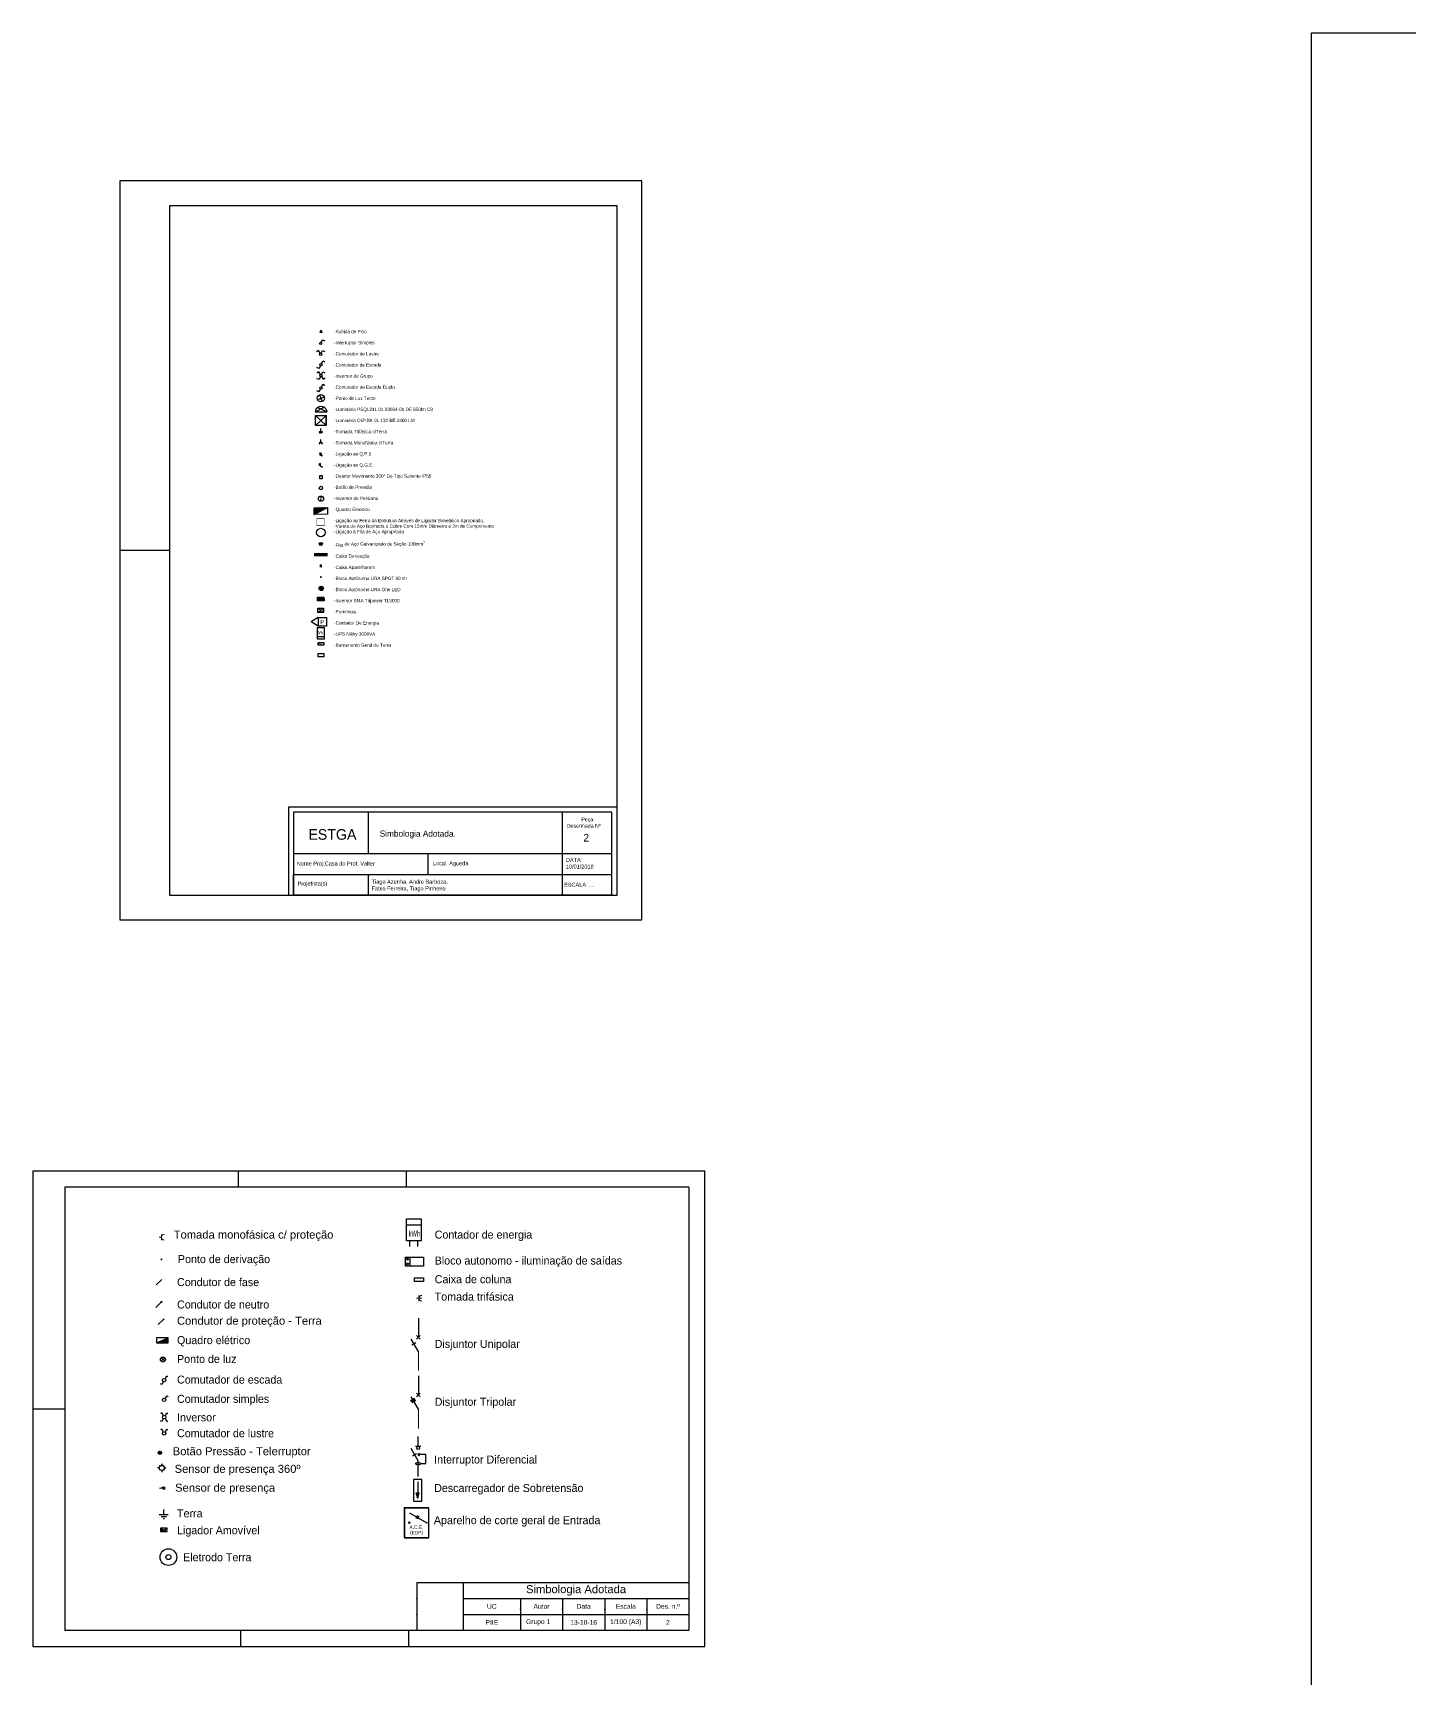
# Model space of a CAD drawing. Header units: millimetres. Extents: x 145 to 60311, y -8355 to 8851.
# Drawn here: x 207.2 to 289.8, y 391.3 to 489.9 of the extents above; entities that cross this region are included whole.
import ezdxf
from ezdxf.enums import TextEntityAlignment as Align
from ezdxf.lldxf.tags import DXFTag

# ---------------------------------------------------------------- set-up
doc = ezdxf.new("R2010")
doc.units = ezdxf.units.MM
for name, color, linetype in [('00-LEGENDA', 200, 'Continuous'), ('aparelhagem', 3, 'Continuous'), ('ESQUADRIA', 7, 'Continuous'), ('Esquema', 3, 'Continuous'), ('texto', 1, 'Continuous')]:
    doc.layers.add(name, color=color, linetype=linetype)
for name, color, linetype, lineweight in [('Condutores', 250, 'Continuous', 0), ('ILUMINA', 4, 'Continuous', 0), ('MOLDURA', 250, 'Continuous', 30), ('TRAFO', 250, 'Continuous', 0)]:
    doc.layers.add(name, color=color, linetype=linetype, lineweight=lineweight)
doc.styles.add('ARIAL', font='arial.ttf')
doc.styles.add('ITED_3', font='romans.shx', dxfattribs={"width": 0.9, "height": 0.1})
tags = doc.linetypes.add('_DOT___DASH', pattern=[0.670378, 0.352778, -0.176389, 0.0001, -0.141111]).pattern_tags.tags
tags[10:11] = [DXFTag(74, 4), DXFTag(75, 0), DXFTag(340, '0'), DXFTag(46, 1.0), DXFTag(50, 0.0), DXFTag(44, 0.0), DXFTag(45, 0.0)]
tags[8:9] = [DXFTag(74, 4), DXFTag(75, 0), DXFTag(340, '0'), DXFTag(46, 1.0), DXFTag(50, 0.0), DXFTag(44, 0.0), DXFTag(45, 0.0)]
tags[6:7] = [DXFTag(74, 4), DXFTag(75, 0), DXFTag(340, '0'), DXFTag(46, 1.0), DXFTag(50, 0.0), DXFTag(44, 0.0), DXFTag(45, 0.0)]
tags[4:5] = [DXFTag(74, 4), DXFTag(75, 0), DXFTag(340, '0'), DXFTag(46, 1.0), DXFTag(50, 0.0), DXFTag(44, 0.0), DXFTag(45, 0.0)]
pattern_1 = [(0, (-930.857, -2159.975), (0, 6.985), [5.08, -1.905]), (90, (-930.857, -2159.975), (-6.985, 4e-16), [5.08, -1.905])]

# ---------------------------------------------------------------- blocks, each defined once
blk = doc.blocks.new('Quadro Elétricoo')
h = blk.add_hatch()
h.set_pattern_fill('ANGLE', color=256)
h.set_pattern_definition(pattern_1)
h.paths.add_polyline_path([(0.35, -0.15), (0.35, 0.15), (-0.35, -0.15)])
h = blk.add_hatch()
h.set_pattern_fill('ANGLE', color=256)
h.set_pattern_definition([(0, (0, 0), (0, 6.985), [5.08, -1.905]), (90, (0, 0), (-6.985, 4e-16), [5.08, -1.905])])
h.paths.add_polyline_path([(0.35, 0.15), (-0.35, -0.15), (0.35, -0.15)])
h = blk.add_hatch()
h.set_pattern_fill('ANGLE', color=256)
h.set_pattern_definition(pattern_1)
h.paths.add_polyline_path([(0.35, -0.15), (0.35, 0.15), (-0.35, -0.15)])
h = blk.add_hatch()
h.set_pattern_fill('ANGLE', color=256)
h.set_pattern_definition(pattern_1)
h.paths.add_polyline_path([(-0.35, -0.15), (0.35, -0.15), (0.35, 0.15)])
h = blk.add_hatch()
h.set_pattern_fill('ANGLE', color=256)
h.set_pattern_definition(pattern_1)
h.paths.add_polyline_path([(0.35, -0.15), (0.35, 0.15), (-0.35, -0.15)])
h = blk.add_hatch(color=256)
h.dxf.hatch_style = 1
h.paths.add_polyline_path([(0.35, 0.15), (-0.35, -0.15), (0.35, -0.15)])
blk.add_line((-0.35, -0.15), (0.35, 0.15))
blk.add_lwpolyline([(-0.35, -0.15), (0.35, -0.15), (0.35, 0.15), (-0.35, 0.15)], close=True)
blk = doc.blocks.new('Ponto de Luz')
for p, q in [((-0.106, 0.106), (0.106, -0.106)), ((-0.106, -0.106), (0.106, 0.106))]:
    blk.add_line(p, q)
blk.add_circle((0, 0), 0.15)
blk = doc.blocks.new('Comutador de escada')
for p, q in [((0.05, 0.087), (0.15, 0.26)), ((0.123, 0.212), (0.123, 0.212)), ((0.15, 0.26), (0.219, 0.22)), ((-0.15, -0.26), (-0.219, -0.22)), ((-0.182, -0.315), (-0.182, -0.315)), ((-0.05, -0.087), (-0.15, -0.26))]:
    blk.add_line(p, q)
blk.add_circle((0, 0), 0.1)
blk = doc.blocks.new('Comutador simples')
for p, q in [((0.05, 0.087), (0.15, 0.26)), ((0.123, 0.212), (0.123, 0.212)), ((0.15, 0.26), (0.219, 0.22))]:
    blk.add_line(p, q)
blk.add_circle((0, 0), 0.1)
blk = doc.blocks.new('Inversor')
for p, q in [((-0.15, 0.26), (-0.219, 0.22)), ((-0.05, 0.087), (-0.15, 0.26)), ((0.05, 0.087), (0.15, 0.26)), ((0.123, 0.212), (0.123, 0.212)), ((0.15, 0.26), (0.219, 0.22)), ((-0.15, -0.26), (-0.219, -0.22)), ((-0.05, -0.087), (-0.15, -0.26)), ((0.05, -0.087), (0.15, -0.26)), ((0.123, -0.212), (0.123, -0.212)), ((0.15, -0.26), (0.219, -0.22))]:
    blk.add_line(p, q)
blk.add_circle((0, 0), 0.1)
blk = doc.blocks.new('comutador de lustre')
for p, q in [((-0.15, 0.26), (-0.219, 0.22)), ((-0.05, 0.087), (-0.15, 0.26)), ((0.05, 0.087), (0.15, 0.26)), ((0.123, 0.212), (0.123, 0.212)), ((0.15, 0.26), (0.219, 0.22))]:
    blk.add_line(p, q)
blk.add_circle((0, 0), 0.1)
blk = doc.blocks.new('sensor')
at = {"layer": 'ILUMINA'}
for p, q in [((12949.83, 480.68), (12949.7, 480.68)), ((12950.01, 480.76), (12950.13, 480.76)), ((12950.01, 480.68), (12950.13, 480.68)), ((12950.01, 480.6), (12950.13, 480.6))]:
    blk.add_line(p, q, dxfattribs=at)
blk.add_lwpolyline([(12949.83, 480.68), (12949.97, 480.6), (12949.97, 480.77)], close=True, dxfattribs=at)

msp = doc.modelspace()

# ---------------------------------------------------------------- hatches: boundary and pattern name
at = {"layer": '00-LEGENDA'}
h = msp.add_hatch(color=256, dxfattribs=at)
h.dxf.hatch_style = 1
h.paths.add_polyline_path([(224.458, 464.742), (224.418, 464.811), (224.418, 464.673), (224.478, 464.708)])
h.paths.add_polyline_path([(224.537, 464.742), (224.418, 464.811), (224.458, 464.742), (224.478, 464.708)])
h = msp.add_hatch(color=256, dxfattribs=at)
h.dxf.hatch_style = 1
h.paths.add_polyline_path([(224.464, 464.015), (224.504, 463.946), (224.504, 464.083), (224.444, 464.049)])
h.paths.add_polyline_path([(224.385, 464.014), (224.504, 463.946), (224.464, 464.015), (224.444, 464.049)])
h = msp.add_hatch(dxfattribs=at)
h.set_pattern_fill('ANSI31', color=256, scale=0.25, angle=-25.24348)
h.set_pattern_definition([(46.0904, (224.101352, 461.066145), (-0.0225136, 0.0216726), [])])
h.paths.add_polyline_path([(224.094, 461.466), (224.101, 461.066), (224.894, 461.481)])
h = msp.add_hatch(color=256, dxfattribs=at)
h.dxf.hatch_style = 1
h.paths.add_polyline_path([(224.56, 459.298, 1), (224.427, 459.298, 1)])
h = msp.add_hatch(color=256, dxfattribs=at)
h.dxf.hatch_style = 1
h.paths.add_polyline_path([(224.57, 458.061), (224.421, 458.065), (224.417, 457.901), (224.565, 457.897)])
msp.add_hatch(color=256, dxfattribs=at).paths.add_polyline_path([(224.563, 457.305, 1), (224.439, 457.305, 1)])
h = msp.add_hatch(color=256, dxfattribs=at)
h.dxf.hatch_style = 1
h.paths.add_polyline_path([(224.451, 457.286, 1), (224.546, 457.334, 1)])
h = msp.add_hatch(color=256, dxfattribs=at)
h.dxf.hatch_style = 1
h.paths.add_polyline_path([(224.293, 456.107), (224.295, 455.881), (224.685, 455.885), (224.683, 456.111)])
h = msp.add_hatch(color=256, dxfattribs=at)
h.dxf.hatch_style = 1
h.paths.add_polyline_path([(224.385, 456.627, 1), (224.649, 456.627, 1)])
at = {"layer": 'Condutores'}
h = msp.add_hatch(color=256, dxfattribs=at)
h.dxf.hatch_style = 1
h.paths.add_polyline_path([(214.872, 416.388, 1), (214.992, 416.388, 1)])
h = msp.add_hatch(color=256, dxfattribs=at)
edge = h.paths.add_edge_path()
edge.add_arc((214.934, 413.835), 0.0323, 0, 360)
at = {"layer": 'Esquema'}
msp.add_hatch(color=256, dxfattribs=at).paths.add_polyline_path([(230.407, 404.737), (230.302, 404.676), (230.407, 404.615)])

# ---------------------------------------------------------------- linework, layer by layer
for p, q in [((229.628, 418.459), (230.508, 418.459)), ((229.828, 417.161), (229.828, 417.491)), ((230.308, 417.161), (230.308, 417.491))]:
    msp.add_line(p, q)
for points in [[(283.927, 489.945), (507.337, 489.945), (507.337, 323.781), (283.927, 323.781)], [(229.628, 417.491), (229.628, 418.811), (230.508, 418.811), (230.508, 417.491)]]:
    msp.add_lwpolyline(points, close=True)
at = {"ltscale": 0.001}
for radius in [0.1, 0.0551]:
    msp.add_circle((214.841, 404.792), radius, dxfattribs=at)
at = {"layer": '00-LEGENDA'}
for p, q in [((224.601, 468.857), (224.681, 468.815)), ((224.292, 467.965), (224.702, 468.104)), ((224.313, 468.488), (224.393, 468.447)), ((224.566, 467.83), (224.427, 468.24))]:
    msp.add_line(p, q, dxfattribs=at)
at = {"layer": '00-LEGENDA', "extrusion": (1.47264e-23, -1.16493e-23, -1)}
msp.add_line((224.176, 467.211), (224.845, 467.229), dxfattribs=at)
at = {"layer": '00-LEGENDA', "linetype": 'Continuous'}
for p, q in [((224.594, 466.029), (224.394, 466.028)), ((224.494, 466.029), (224.492, 466.228)), ((224.594, 465.365), (224.394, 465.363)), ((224.494, 465.364), (224.492, 465.563))]:
    msp.add_line(p, q, dxfattribs=at)
at = {"layer": '00-LEGENDA', "ltscale": 0.3}
for p, q in [((224.334, 454.884), (223.917, 454.629)), ((224.334, 454.884), (224.334, 454.374)), ((224.334, 454.884), (224.844, 454.884)), ((224.844, 454.884), (224.844, 454.374)), ((224.334, 454.374), (223.917, 454.629)), ((224.301, 454.275), (224.701, 454.275)), ((224.301, 453.575), (224.301, 454.275)), ((224.844, 454.374), (224.334, 454.374)), ((224.701, 454.275), (224.701, 453.575)), ((224.301, 453.748), (224.701, 453.748)), ((224.701, 453.575), (224.301, 453.575))]:
    msp.add_line(p, q, dxfattribs=at)
at = {"layer": '00-LEGENDA'}
for points in [[(224.571, 471.987), (224.506, 472.108), (224.434, 471.99), (224.571, 471.987)], [(224.451, 470.735), (224.353, 470.894), (224.235, 470.819)], [(224.52, 470.738), (224.604, 470.905), (224.728, 470.84)], [(224.523, 471.38), (224.607, 471.547), (224.732, 471.482)], [(224.466, 469.981), (224.382, 469.814), (224.256, 469.876)], [(224.529, 470.106), (224.613, 470.272), (224.738, 470.208)], [(224.466, 469.454), (224.367, 469.613), (224.249, 469.537)], [(224.471, 469.332), (224.387, 469.165), (224.261, 469.227)], [(224.529, 468.714), (224.613, 468.881), (224.737, 468.816)], [(224.534, 469.457), (224.618, 469.623), (224.743, 469.559)], [(224.539, 469.335), (224.638, 469.176), (224.758, 469.249)], [(224.466, 468.59), (224.381, 468.423), (224.255, 468.485)], [(224.179, 466.993), (224.821, 466.405), (224.821, 466.993), (224.179, 466.405)], [(224.494, 466.029), (224.495, 465.929)], [(224.586, 464.572), (224.506, 464.572), (224.434, 464.72), (224.434, 464.72), (224.434, 464.72)], [(224.614, 463.891), (224.533, 463.891), (224.461, 464.038), (224.461, 464.038), (224.461, 464.038)], [(224.503, 462.11), (224.523, 462.089), (224.483, 462.089), (224.503, 462.11)], [(224.503, 461.907), (224.483, 461.928), (224.522, 461.928), (224.503, 461.907)], [(224.503, 462.089), (224.503, 462.029)], [(224.503, 461.928), (224.503, 461.988)], [(224.101, 461.066), (224.094, 461.466), (224.894, 461.481), (224.901, 461.081), (224.101, 461.066), (224.894, 461.481)], [(224.322, 455.182), (224.648, 455.434)], [(224.392, 455.368), (224.378, 455.368)], [(224.379, 455.38), (224.446, 455.38)], [(224.419, 455.367), (224.405, 455.367)], [(224.445, 455.367), (224.432, 455.367)]]:
    msp.add_lwpolyline(points, dxfattribs=at)
at = {"layer": '00-LEGENDA', "extrusion": (1.47264e-23, -1.16493e-23, -1)}
msp.add_lwpolyline([(-224.706, 467.492), (-224.176, 467.211, 1), (-224.845, 467.229), (-224.3, 467.48)], format="xyb", dxfattribs=at)
at = {"layer": '00-LEGENDA'}
for points in [[(224.179, 466.993), (224.821, 466.993), (224.821, 466.405), (224.179, 466.405)], [(224.438, 464.765), (224.438, 464.627), (224.557, 464.696)], [(224.484, 463.992), (224.484, 464.129), (224.365, 464.06)], [(224.429, 463.393), (224.57, 463.392), (224.568, 463.196), (224.427, 463.198)], [(224.324, 455.437), (224.648, 455.434), (224.646, 455.179), (224.322, 455.182)], [(224.667, 453.223), (224.338, 453.223), (224.338, 453.379), (224.667, 453.379)], [(224.69, 452.704), (224.323, 452.702), (224.324, 452.547), (224.69, 452.548)]]:
    msp.add_lwpolyline(points, close=True, dxfattribs=at)
at = {"layer": '00-LEGENDA', "const_width": 0.028}
msp.add_lwpolyline([(224.715, 460.393), (224.715, 460.393), (224.715, 460.393), (224.715, 460.816), (224.258, 460.812), (224.258, 460.389), (224.715, 460.393)], dxfattribs=at)
at = {"layer": '00-LEGENDA', "const_width": 0.2, "elevation": 0}
msp.add_lwpolyline([(224.08, 458.648), (224.902, 458.648)], dxfattribs=at)
at = {"layer": '00-LEGENDA', "elevation": 0}
msp.add_lwpolyline([(224.683, 456.111), (224.685, 455.885), (224.295, 455.881), (224.293, 456.107)], close=True, dxfattribs=at)
at = {"layer": '00-LEGENDA'}
msp.add_lwpolyline([(224.614, 455.225, 0.767629), (224.56, 455.225, -0.802878), (224.51, 455.225)], format="xyb", dxfattribs=at)
for centre, radius in [((224.488, 470.676), 0.0697), ((224.488, 470.676), 0.0697), ((224.491, 471.318), 0.0697), ((224.497, 470.043), 0.0697), ((224.497, 468.652), 0.0697), ((224.502, 469.394), 0.0697), ((224.497, 468.035), 0.217), ((224.503, 462.009), 0.157), ((224.497, 462.65), 0.101), ((224.497, 459.975), 0.257), ((224.493, 459.298), 0.093), ((224.493, 459.298), 0.0668), ((224.517, 456.627), 0.132)]:
    msp.add_circle(centre, radius, dxfattribs=at)
at = {"layer": '00-LEGENDA', "linetype": 'Continuous'}
for centre in [(224.495, 465.929), (224.495, 465.264)]:
    msp.add_arc(centre, 0.0997, 0.45509, 180.45509, dxfattribs=at)
at = {"layer": 'aparelhagem'}
for p, q in [((229.566, 416.528), (230.646, 416.528)), ((229.566, 415.988), (229.566, 416.528)), ((229.566, 416.528), (229.836, 416.528)), ((229.836, 416.528), (229.836, 415.988)), ((230.646, 416.528), (230.646, 415.988)), ((230.646, 415.988), (229.566, 415.988)), ((230.109, 415.279), (230.649, 415.279)), ((230.109, 415.059), (230.109, 415.279)), ((230.649, 415.059), (230.109, 415.059)), ((230.649, 415.279), (230.649, 415.059)), ((230.346, 412.868), (230.346, 411.72)), ((230.346, 410.865), (229.919, 411.606)), ((230.346, 410.865), (229.919, 411.606)), ((230.456, 411.831), (230.236, 411.61)), ((230.456, 411.61), (230.236, 411.831)), ((230.456, 411.61), (230.236, 411.831)), ((230.456, 411.831), (230.236, 411.61)), ((229.953, 411.262), (230.2, 411.404)), ((230.346, 409.4), (230.346, 408.253)), ((229.882, 407.917), (230.129, 408.059)), ((229.917, 407.856), (230.164, 407.999)), ((230.346, 407.398), (229.919, 408.138)), ((230.346, 407.398), (229.919, 408.138)), ((229.953, 407.794), (230.2, 407.937)), ((230.456, 408.363), (230.236, 408.142)), ((230.456, 408.142), (230.236, 408.363)), ((230.456, 408.142), (230.236, 408.363)), ((230.456, 408.363), (230.236, 408.142)), ((230.334, 405.161), (230.334, 405.755)), ((230.334, 404.306), (229.906, 405.046)), ((229.997, 404.605), (230.244, 404.747)), ((230.49, 405.161), (230.178, 405.161)), ((230.794, 404.676), (230.372, 404.676)), ((230.794, 404.138), (230.794, 404.676)), ((214.801, 403.879), (214.701, 403.879)), ((214.844, 403.984), (214.809, 404.019)), ((214.809, 404.019), (214.844, 403.984)), ((214.844, 403.773), (214.809, 403.738)), ((214.951, 404.029), (214.951, 404.129)), ((214.951, 404.129), (214.951, 404.029)), ((214.951, 403.729), (214.951, 403.629)), ((215.058, 403.984), (215.093, 404.019)), ((215.058, 403.773), (215.093, 403.738)), ((215.101, 403.879), (215.201, 403.879)), ((215.201, 403.879), (215.101, 403.879)), ((230.334, 403.363), (230.334, 404.306)), ((230.488, 404.138), (230.794, 404.138))]:
    msp.add_line(p, q, dxfattribs=at)
for centre, radius in [((229.701, 416.393), 0.054), ((229.701, 416.123), 0.054), ((230.334, 405.072), 0.0893), ((214.951, 403.879), 0.15), ((215.351, 398.529), 0.5), ((215.351, 398.529), 0.15)]:
    msp.add_circle(centre, radius, dxfattribs=at)
msp.add_ellipse((230.334, 404.138), major_axis=(-0.154, 0), ratio=0.4906, dxfattribs=at)
at = {"layer": 'Condutores'}
for p, q in [((214.927, 417.714), (214.789, 417.714)), ((214.927, 417.852), (214.927, 417.886)), ((214.927, 417.852), (214.927, 417.576)), ((214.927, 417.576), (214.927, 417.714)), ((214.927, 417.576), (214.927, 417.541)), ((214.956, 415.186), (214.623, 414.852)), ((214.956, 415.186), (214.623, 414.852)), ((214.934, 413.835), (214.601, 413.502)), ((230.381, 414.056), (230.243, 414.056)), ((230.381, 414.194), (230.381, 414.229)), ((230.381, 414.194), (230.381, 413.918)), ((230.381, 413.918), (230.381, 414.056)), ((230.381, 414.056), (230.553, 414.056)), ((230.381, 413.918), (230.381, 413.884)), ((215.069, 412.808), (214.735, 412.475)), ((215.014, 412.808), (215.124, 412.808)), ((230.346, 410.865), (230.346, 409.715)), ((230.346, 407.398), (230.346, 406.247))]:
    msp.add_line(p, q, dxfattribs=at)
msp.add_circle((214.934, 413.835), 0.0323, dxfattribs=at)
msp.add_circle((214.934, 413.835), 0.0323, dxfattribs=at)
for centre in [(215.1, 417.714), (230.553, 414.056)]:
    msp.add_arc(centre, 0.172, 90, 270, dxfattribs=at)
at = {"layer": 'ESQUADRIA'}
for p, q in [((207.221, 421.687), (207.221, 393.175)), ((247.541, 421.687), (207.221, 421.687)), ((219.563, 420.727), (219.563, 421.687)), ((229.643, 420.727), (229.643, 421.687)), ((247.541, 393.175), (247.541, 421.687)), ((209.141, 420.727), (209.141, 394.135)), ((246.581, 420.727), (209.141, 420.727)), ((246.581, 420.727), (246.581, 394.135)), ((207.221, 407.431), (209.141, 407.431)), ((230.261, 397.015), (230.261, 394.135)), ((230.261, 397.015), (246.581, 397.015)), ((233.032, 397.015), (233.032, 394.135)), ((233.032, 396.055), (246.581, 396.055)), ((233.032, 396.055), (236.47, 396.055)), ((236.47, 396.055), (236.47, 394.135)), ((238.997, 396.055), (238.997, 394.135)), ((241.525, 396.055), (241.525, 394.135)), ((244.053, 396.055), (244.053, 394.135)), ((233.032, 395.095), (246.581, 395.095)), ((246.581, 394.135), (209.141, 394.135)), ((219.701, 393.175), (219.701, 394.135)), ((229.781, 393.175), (229.781, 394.135)), ((207.221, 393.175), (247.541, 393.175))]:
    msp.add_line(p, q, dxfattribs=at)
for p in [(230.261, 396.055), (230.261, 395.095), (236.47, 395.413), (238.997, 395.413), (241.525, 395.413), (244.053, 395.413)]:
    msp.add_point(p, dxfattribs=at)
at = {"layer": 'Esquema', "linetype": 'Continuous'}
for p, q in [((230.051, 403.181), (230.051, 401.877)), ((230.562, 403.181), (230.051, 403.181)), ((230.307, 403.036), (230.307, 402.389)), ((230.562, 401.877), (230.562, 403.181)), ((230.051, 401.877), (230.562, 401.877)), ((230.217, 402.389), (230.397, 402.389)), ((230.307, 402.053), (230.217, 402.389)), ((230.307, 402.053), (230.397, 402.389)), ((214.799, 401.088), (215.339, 401.088)), ((214.909, 400.964), (215.233, 400.964)), ((215.033, 400.842), (215.11, 400.842)), ((229.863, 400.538), (229.753, 400.648)), ((229.753, 400.538), (229.863, 400.648)), ((229.808, 401.192), (230.845, 400.593)), ((230.288, 401.034), (230.185, 400.855)), ((230.378, 400.982), (230.275, 400.803))]:
    msp.add_line(p, q, dxfattribs=at)
at = {"layer": 'Esquema'}
for p, q in [((215.069, 401.088), (215.069, 401.384)), ((214.873, 400.264), (214.873, 400.072)), ((215.279, 400.264), (214.873, 400.264)), ((214.873, 400.072), (215.279, 400.072)), ((215.205, 400.129), (214.941, 400.129))]:
    msp.add_line(p, q, dxfattribs=at)
at = {"layer": 'Esquema', "linetype": '_DOT___DASH'}
for p, q in [((229.502, 401.501), (229.502, 399.704)), ((229.502, 401.501), (230.972, 401.501)), ((229.507, 401.493), (229.507, 399.696)), ((229.507, 401.493), (230.977, 401.493)), ((230.977, 399.696), (230.977, 401.493)), ((229.502, 399.704), (230.972, 399.704)), ((229.507, 399.696), (230.977, 399.696))]:
    msp.add_line(p, q, dxfattribs=at)
at = {"layer": 'Esquema'}
msp.add_lwpolyline([(230.407, 404.737), (230.302, 404.676), (230.407, 404.615)], close=True, dxfattribs=at)
for centre in [(214.969, 400.196), (215.178, 400.196)]:
    msp.add_circle(centre, 0.0276, dxfattribs=at)
msp.add_solid([(230.307, 402.053), (230.217, 402.389), (230.397, 402.389)], dxfattribs=at)
at = {"layer": 'MOLDURA'}
msp.add_line((230.916, 440.71), (230.916, 439.464), dxfattribs=at)
for points in [[(243.757, 436.748), (243.757, 481.065), (212.43, 481.065), (212.43, 436.748), (243.757, 436.748)], [(215.415, 438.24), (242.267, 438.24), (242.267, 479.573), (215.415, 479.573)], [(215.415, 479.573), (215.415, 438.24)], [(215.415, 458.906), (212.43, 458.907)], [(242.26, 443.515), (222.563, 443.515), (222.563, 438.233)], [(241.961, 443.216), (222.861, 443.217), (222.861, 438.233)], [(227.334, 443.217), (227.334, 440.71)], [(241.958, 443.216), (238.974, 443.216), (238.973, 438.232)], [(241.958, 438.232), (241.958, 443.216)], [(241.933, 440.709), (222.861, 440.71)], [(241.958, 438.232), (222.858, 438.233), (222.858, 439.471), (241.958, 439.471)], [(227.334, 439.471), (227.334, 438.233)]]:
    msp.add_lwpolyline(points, dxfattribs=at)
at = {"layer": 'TRAFO'}
for p, q in [((215.279, 400.264), (215.279, 400.072)), ((230.845, 400.593), (230.977, 400.593))]:
    msp.add_line(p, q, dxfattribs=at)

# ---------------------------------------------------------------- block references
for name, p in [('Ponto de Luz', (215.021, 410.38)), ('Comutador de escada', (215.096, 409.144)), ('Inversor', (215.096, 406.924)), ('comutador de lustre', (215.096, 405.947))]:
    msp.add_blockref(name, p)
at = {"rotation": 352.119665662028}
msp.add_blockref('Comutador simples', (215.096, 407.957), dxfattribs=at)
at = {"xscale": 0.8, "yscale": 0.8, "zscale": 0.8}
msp.add_blockref('sensor', (-10144.943, 18.121), dxfattribs=at)
at = {"layer": 'aparelhagem'}
msp.add_blockref('Quadro Elétricoo', (214.983, 411.538), dxfattribs=at)

# ---------------------------------------------------------------- texts
at = {"style": 'ARIAL', "width": 0.702128}
msp.add_text('kWh', height=0.352, dxfattribs=at).set_placement((229.762, 417.755), (230.452, 417.755), align=Align.FIT)
at = {"char_height": 0.48, "attachment_point": 1}
for s, width, insert in [('{\\fArial|b0|i0|c0|p34;Tomada monofásica c/ proteção}', 10.61367, (215.671, 418.113)), ('Contador de energia', 10.61367, (231.326, 418.113)), ('Ponto de derivação', 10.61367, (215.92, 416.643)), ('Ponto de derivação', 10.61367, (215.92, 416.643)), ('Ponto de derivação', 10.61367, (215.92, 416.643)), ('Ponto de derivação', 10.61367, (215.92, 416.643)), ('Bloco autonomo - iluminação de saídas', 11.92141, (231.326, 416.557)), ('Caixa de coluna', 11.92141, (231.326, 415.437)), ('Condutor de fase', 10.61367, (215.868, 415.264)), ('Tomada trifásica', 11.92141, (231.326, 414.394)), ('Condutor de neutro', 10.61367, (215.868, 413.921)), ('{\\fArial|b0|i0|c0|p34;Condutor de proteção - Terra}', 10.61367, (215.868, 412.949)), ('Quadro elétrico', 10.61367, (215.868, 411.783)), ('Disjuntor Unipolar', 11.92141, (231.326, 411.556)), ('Ponto de luz', 10.61367, (215.868, 410.654)), ('Comutador de escada', 10.61367, (215.868, 409.417)), ('Comutador simples', 10.61367, (215.868, 408.261)), ('Disjuntor Tripolar', 11.92141, (231.326, 408.088)), ('Inversor', 10.61367, (215.868, 407.153)), ('Comutador de lustre', 10.61367, (215.868, 406.2)), ('{\\fArial|b0|i0|c0|p34;Botão Pressão - Telerruptor}', 10.61367, (215.613, 405.122)), ('Interruptor Diferencial', 11.92141, (231.294, 404.624)), ('{\\fArial|b0|i0|c0|p34;Sensor de presença 360º}', 10.61367, (215.723, 404.064)), ('{\\fArial|b0|i0|c0|p34;Sensor de presença}', 10.61367, (215.751, 402.935)), ('Descarregador de Sobretensão', 11.92141, (231.294, 402.916)), ('Terra', 10.61367, (215.868, 401.396)), ('Aparelho de corte geral de Entrada', 11.92141, (231.276, 400.985)), ('Ligador Amovível', 10.61367, (215.868, 400.381))]:
    msp.add_mtext_dynamic_manual_height_columns(s, width=width, gutter_width=12.5, heights=[0], dxfattribs=dict(at, insert=insert))
at = {"layer": '00-LEGENDA', "ltscale": 0.3, "width": 0.75}
msp.add_text('Wh', height=0.2, dxfattribs=at).set_placement((224.623, 453.868), align=Align.RIGHT)
msp.add_text('P', height=0.255, rotation=360, dxfattribs=at).set_placement((224.676, 454.484), align=Align.RIGHT)
at = {"layer": '00-LEGENDA', "insert": (225.291, 474.803), "char_height": 0.2, "width": 10.18913, "attachment_point": 1, "rotation": 359.99808}
msp.add_mtext('\\P\\P\\P\\P\\P\\P\\P\\P-Subida de Piso\\P\\P-Interruptor Simples\\P\\P-Comutador de Lustre \\P\\P-Comutador de Escada\\P\\P-Inversor de Grupo\\P\\P-Comutador de Escada Duplo\\P\\P-Ponto de Luz Tecto\\P\\P-Luminária PSQL311 01 03034-01 DE 850lm C8\\P\\P-Luminária C6PJIK 01 132 BE 2400 LM\\P\\P-Tomada Trifásica c/Terra\\P\\P-Tomada Monofásica c/Terra\\P\\P-Ligação ao Q.P.1\\P\\P-Ligação ao Q.G.E.\\P\\P-Detetor Movimento 360° Do Tipo Saliente IP55\\P\\P-Botão de Pressão\\P\\P-Inversor de Persiana\\P\\P-Quadro Eléctrico\\P\\P-Ligação ao Ferro da Estrutura Através de Ligador Bimetálico Apropriado.\\P-Vareta de Aço Banhada a Cobre Com 15mm Diâmetro e 2m de Comprimento\\P-Ligação à Fita de Aço Apropriada\\P\\P-{\\A1;Fita de Aço Galvanizado de Seção 100mm\\H0.7x;\\S2^ ;\\A0;\\H1.4286x;\\P}\\P-Caixa Derivação\\P\\P-Caixa Aparelharem\\P\\P-Bloco Autónomo URA SPOT 90 lm\\P\\P-Bloco Autónomo URA One LED\\P\\P-Inversor SMA Tripower TL5000\\P\\P-Portinhola \\P\\P-Contador De Energia\\P\\P-UPS Nikky 3000VA\\P\\P-Barramento Geral de Terra', dxfattribs=at)
at = {"layer": '00-LEGENDA', "insert": (224.358, 453.345), "char_height": 0.1, "attachment_point": 1}
msp.add_mtext_dynamic_manual_height_columns('UPS', width=0.32935, gutter_width=1, heights=[0], dxfattribs=at)
at = {"layer": 'ESQUADRIA', "attachment_point": 5, "style": 'ITED_3'}
for s, width, insert, char_height in [('{\\fArial|b0|i0|c0|p34;\\W1;Simbologia Adotada}', 12.62445, (239.806, 396.535), 0.48), ('{\\fArial|b0|i0|c0|p34;\\W1;UC}', 3.38711, (234.751, 395.575), 0.288), ('{\\fArial|b0|i0|c0|p34;\\W1;Autor}', 3.38711, (237.733, 395.575), 0.288), ('{\\fArial|b0|i0|c0|p34;\\W1;Data}', 3.38711, (240.261, 395.575), 0.288), ('{\\fArial|b0|i0|c0|p34;\\W1;Escala}', 3.38711, (242.789, 395.575), 0.288), ('{\\fArial|b0|i0|c0|p34;\\W1;Des. n.º}', 3.38711, (245.317, 395.575), 0.288), ('{\\fArial|b0|i0|c0|p34;\\W1;PIIE}', 3.38711, (234.751, 394.615), 0.288), ('{\\fArial|b0|i0|c0|p34;\\W1;Grupo 1}', 3.38711, (237.535, 394.614), 0.288), ('{\\fArial|b0|i0|c0|p34;\\W1;13-10-16}', 3.38711, (240.261, 394.615), 0.288), ('{\\fArial|b0|i0|c0|p34;\\W1;1/100 (A3)}', 2.3683, (242.789, 394.615), 0.288), ('{\\fArial|b0|i0|c0|p34;\\W1;2}', 3.38711, (245.317, 394.615), 0.288)]:
    msp.add_mtext_dynamic_manual_height_columns(s, width=width, gutter_width=0.5, heights=[0], dxfattribs=dict(at, insert=insert, char_height=char_height))
at = {"layer": 'Esquema'}
for s, width, p in [('A.C.E.', 1.009829, (230.232, 400.221)), ('(EDP)', 0.936938, (230.237, 399.899))]:
    msp.add_text(s, height=0.2074, dxfattribs=dict(at, width=width)).set_placement(p, align=Align.CENTER)
at = {"layer": 'MOLDURA', "attachment_point": 1, "rotation": 359.99808}
for s, width, heights, insert, char_height in [('ESTGA', 21.19952, [0], (223.746, 442.192), 0.6366), ('Simbologia Adotada.', 18.4148, [0], (228.027, 442.108), 0.37), ('\\pi6.6712;Peça \\P\\pi5.7981;Desenhada Nº', 14.17746, [0], (233.451, 442.888), 0.22776), ('{\\H0.91667x;2}', 18.4148, [0], (240.248, 441.906), 0.5), ('\\pt0.4834,9.668;Nome Proj:Casa do Prof. Valter', 121.43685, [6.056], (223.059, 440.249), 0.2417), ('Local: Agueda', 18.4148, [0], (231.213, 440.266), 0.24172), ('DATA:\\P10/01/2018', 18.4148, [0], (239.193, 440.469), 0.2417), ('Tiago Azenha, Andre Barboza,\\PFabio Ferreira, Tiago Pinheiro', 18.4148, [0], (227.544, 439.16), 0.24172), ('Projetista(s)', 18.4148, [0], (223.101, 439.048), 0.24172), ('ESCALA: ...', 18.4148, [0], (239.087, 438.976), 0.24172)]:
    msp.add_mtext_dynamic_manual_height_columns(s, width=width, gutter_width=1, heights=heights, dxfattribs=dict(at, insert=insert, char_height=char_height))
at = {"layer": 'texto', "insert": (216.23, 398.764), "char_height": 0.48, "attachment_point": 1}
msp.add_mtext_dynamic_manual_height_columns('Eletrodo Terra', width=4.48851, gutter_width=12.5, heights=[0], dxfattribs=at)

doc.saveas('drawing.dxf')
